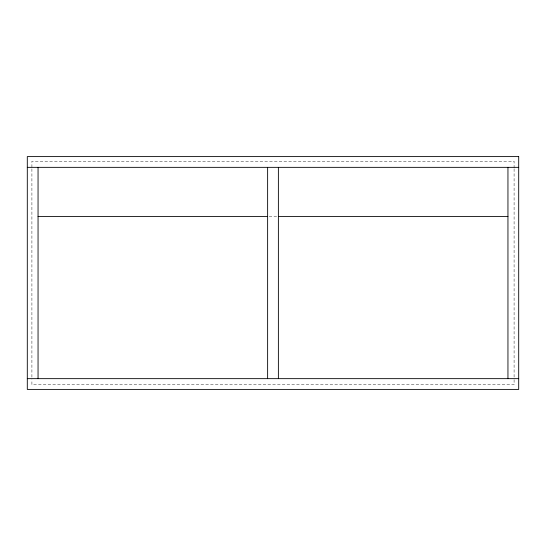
<?xml version="1.0" encoding="UTF-8"?>
<svg xmlns="http://www.w3.org/2000/svg" width="546" height="546" viewBox="0 0 546 546"><rect width="100%" height="100%" fill="white"/><g stroke="black" fill="none" stroke-linecap="round" stroke-linejoin="round"><path stroke-width="0.41" stroke-dasharray="2.73 2.05" d="M269.164 216.489L276.836 216.489M514.093 168.011L514.093 161.206L31.907 161.206L31.907 168.011M514.093 168.857L514.093 378.842M514.093 379.695L514.093 384.793L31.907 384.793L31.907 379.695M31.907 168.857L31.907 378.842"/><path stroke-width="0.82" d="M27.3 167.349L518.7 167.349M38.049 216.489L267.458 216.489M278.542 216.489L507.951 216.489M27.3 378.651L518.7 378.651M507.951 167.349L507.951 378.651M278.378 167.349L278.378 378.651M267.629 167.349L267.629 378.651M38.049 167.349L38.049 378.651M518.7 156.6L27.3 156.6L27.3 389.4L518.7 389.4L518.7 156.6"/></g></svg>
